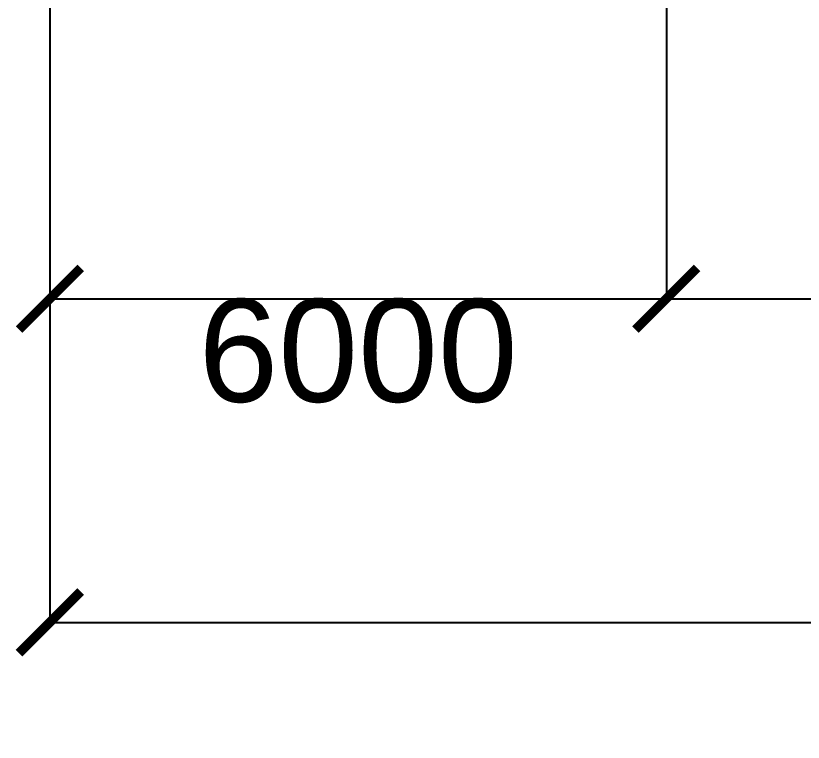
# Model space of a CAD drawing. Header units: millimetres. Extents: x 3339 to 2017737, y 4955 to 2748989.
# Drawn here: x 1428909 to 1436572, y 1231163 to 1238233 of the extents above; entities that cross this region are included whole.
import ezdxf

# ---------------------------------------------------------------- set-up
doc = ezdxf.new("R2010")
doc.units = ezdxf.units.MM
doc.header["$LTSCALE"] = 30
doc.layers.add('DIM LINES', color=7, linetype='Continuous')
doc.styles.get("Standard").update_dxf_attribs({"font": 'arial.ttf'})
doc.dimstyles.new('GREEN', dxfattribs={"dimtxt": 1000, "dimasz": 600, "dimexe": 0.18, "dimexo": 0.0625, "dimgap": 0.09, "dimtad": 2, "dimdec": 0, "dimzin": 0, "dimdsep": 46, "dimtxsty": 'Standard', "dimblk": 'ARCHTICK', "dimcen": 0.09, "dimclrd": 3, "dimclre": 3, "dimclrt": 2, "dimadec": 0, "dimazin": 0, "dimtfac": 1, "dimtdec": 0, "dimtofl": 0, "dimtmove": 0, "dimatfit": 3, "dimfxl": 1, "dimtolj": 1, "dimtzin": 0, "dimarcsym": 0})

# ---------------------------------------------------------------- blocks, each defined once
blk = doc.blocks.new('_ArchTick')
at = {"color": 0, "linetype": 'ByBlock', "const_width": 0.15}
blk.add_lwpolyline([(-0.5, -0.5), (0.5, 0.5)], dxfattribs=at)
blk = doc.blocks.new('*D854')
at = {"layer": 'Defpoints', "color": 0, "transparency": 16777216}
for p in [(1429240.4, 1238709.4), (1519240.4, 1238709.4), (1519240.4, 1232329.6)]:
    blk.add_point(p, dxfattribs=at)
at = {"layer": 'DIM LINES', "color": 3, "linetype": 'ByBlock', "lineweight": -2, "transparency": 16777216}
for p, q in [((1429240.4, 1238709.3), (1429240.4, 1232329.4)), ((1519240.4, 1238709.3), (1519240.4, 1232329.4)), ((1429240.4, 1232329.6), (1519240.4, 1232329.6))]:
    blk.add_line(p, q, dxfattribs=at)
at = {"layer": 'DIM LINES', "color": 3, "lineweight": -2, "transparency": 16777216, "xscale": 600, "yscale": 600, "zscale": 600, "rotation": 180}
blk.add_blockref('_ArchTick', (1429240.4, 1232329.6), dxfattribs=at)
at = {"layer": 'DIM LINES', "color": 3, "lineweight": -2, "transparency": 16777216, "xscale": 600, "yscale": 600, "zscale": 600}
blk.add_blockref('_ArchTick', (1519240.4, 1232329.6), dxfattribs=at)
at = {"layer": 'DIM LINES', "color": 2, "transparency": 16777216, "insert": (1474240.4, 1231818.9), "char_height": 1000, "attachment_point": 5}
blk.add_mtext('\\A1;90000', dxfattribs=at)
blk = doc.blocks.new('*D624')
at = {"layer": 'Defpoints', "color": 0, "transparency": 16777216}
for p in [(1429240.4, 1238709.4), (1435240.4, 1238709.4), (1435240.4, 1235479)]:
    blk.add_point(p, dxfattribs=at)
at = {"layer": 'DIM LINES', "color": 3, "linetype": 'ByBlock', "lineweight": -2, "transparency": 16777216}
for p, q in [((1429240.4, 1238709.3), (1429240.4, 1235478.9)), ((1435240.4, 1238709.3), (1435240.4, 1235478.9)), ((1429240.4, 1235479), (1435240.4, 1235479))]:
    blk.add_line(p, q, dxfattribs=at)
at = {"layer": 'DIM LINES', "color": 3, "lineweight": -2, "transparency": 16777216, "xscale": 600, "yscale": 600, "zscale": 600, "rotation": 180}
blk.add_blockref('_ArchTick', (1429240.4, 1235479), dxfattribs=at)
at = {"layer": 'DIM LINES', "color": 3, "lineweight": -2, "transparency": 16777216, "xscale": 600, "yscale": 600, "zscale": 600}
blk.add_blockref('_ArchTick', (1435240.4, 1235479), dxfattribs=at)
at = {"layer": 'DIM LINES', "color": 2, "transparency": 16777216, "insert": (1432240.4, 1234968.4), "char_height": 1000, "attachment_point": 5}
blk.add_mtext('\\A1;6000', dxfattribs=at)
blk = doc.blocks.new('*D625')
at = {"layer": 'Defpoints', "color": 0, "transparency": 16777216}
for p in [(1435240.4, 1238709.4), (1441240.4, 1238709.4), (1441240.4, 1235479)]:
    blk.add_point(p, dxfattribs=at)
at = {"layer": 'DIM LINES', "color": 3, "linetype": 'ByBlock', "lineweight": -2, "transparency": 16777216}
for p, q in [((1435240.4, 1238709.3), (1435240.4, 1235478.9)), ((1441240.4, 1238709.3), (1441240.4, 1235478.9)), ((1435240.4, 1235479), (1441240.4, 1235479))]:
    blk.add_line(p, q, dxfattribs=at)
at = {"layer": 'DIM LINES', "color": 3, "lineweight": -2, "transparency": 16777216, "xscale": 600, "yscale": 600, "zscale": 600, "rotation": 180}
blk.add_blockref('_ArchTick', (1435240.4, 1235479), dxfattribs=at)
at = {"layer": 'DIM LINES', "color": 3, "lineweight": -2, "transparency": 16777216, "xscale": 600, "yscale": 600, "zscale": 600}
blk.add_blockref('_ArchTick', (1441240.4, 1235479), dxfattribs=at)
at = {"layer": 'DIM LINES', "color": 2, "transparency": 16777216, "insert": (1438240.4, 1234968.4), "char_height": 1000, "attachment_point": 5}
blk.add_mtext('\\A1;6000', dxfattribs=at)

msp = doc.modelspace()

# ---------------------------------------------------------------- dimensions: what is measured, and where the dimension line sits
at = {"layer": 'DIM LINES', "color": 0}
for base, p1, p2, picture, middle in [((1519240.35, 1232329.59), (1429240.35, 1238709.357), (1519240.35, 1238709.357), '*D854', (1474240.35, 1231818.927)), ((1435240.35, 1235479.048), (1429240.35, 1238709.357), (1435240.35, 1238709.357), '*D624', (1432240.35, 1234968.385)), ((1441240.35, 1235479.048), (1435240.35, 1238709.357), (1441240.35, 1238709.357), '*D625', (1438240.35, 1234968.385))]:
    dim = msp.add_linear_dim(base=base, p1=p1, p2=p2, dimstyle='GREEN', dxfattribs=at)
    dim.commit()
    dim.dimension.update_dxf_attribs({"geometry": picture, "text_midpoint": middle})

doc.saveas('drawing.dxf')
